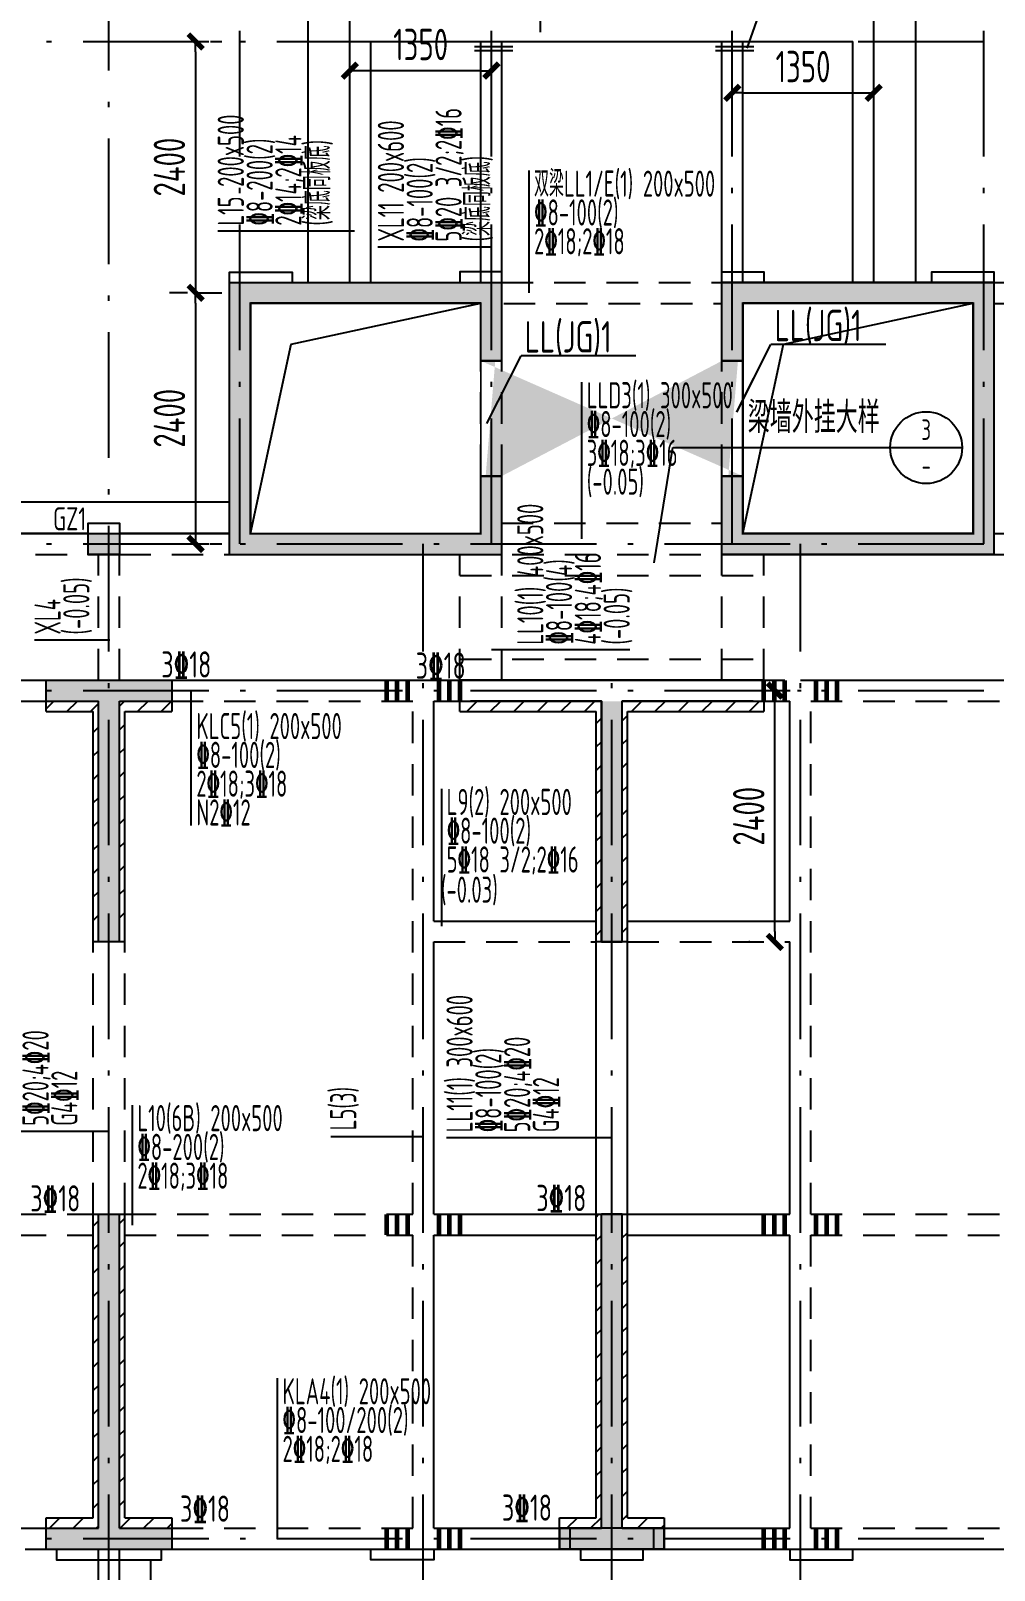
# Model space of a CAD drawing. Extents: x 580289 to 1106878, y -144605 to 78052.
# Drawn here: x 780266 to 789462, y -28574 to -13871 of the extents above; entities that cross this region are included whole.
import ezdxf
from ezdxf.enums import TextEntityAlignment as Align

# ---------------------------------------------------------------- set-up
doc = ezdxf.new("R2010")
doc.units = 0
doc.header["$LTSCALE"] = 100
doc.linetypes.add('2', pattern=[18.5, 12, -3, 0.5, -3])
doc.linetypes.add('3', pattern=[5, 3, -2])
doc.layers.get('0').update_dxf_attribs({"linetype": 'CONTINUOUS'})
doc.layers.get('Defpoints').update_dxf_attribs({"linetype": 'CONTINUOUS'})
for name, color, linetype in [('COLU', 7, 'CONTINUOUS'), ('DIM', 3, 'CONTINUOUS'), ('HATCH', 254, 'CONTINUOUS'), ('THIN', 7, 'CONTINUOUS'), ('xj', 6, 'CONTINUOUS'), ('垂直标注', 2, 'CONTINUOUS'), ('构造柱', 7, 'CONTINUOUS'), ('梁', 4, 'CONTINUOUS'), ('梁原位标注', 7, 'CONTINUOUS'), ('梁虚线', 134, '3'), ('次梁箍筋', 1, 'CONTINUOUS'), ('水平标注', 2, 'CONTINUOUS'), ('洞口', 253, 'CONTINUOUS'), ('洞口边线', 7, 'CONTINUOUS'), ('管道井', 3, 'CONTINUOUS'), ('索引', 140, 'CONTINUOUS'), ('网格', 253, '2'), ('门虚线', 174, '3')]:
    doc.layers.add(name, color=color, linetype=linetype)
doc.layers.add('建筑看线', color=75, linetype='CONTINUOUS', lineweight=15)
doc.styles.get("Standard").update_dxf_attribs({"font": 'tssdeng.shx', "width": 0.7, "bigfont": 'tssdchn.shx'})
doc.styles.add('TSSD_Dimension', font='Tssdeng.shx', dxfattribs={"width": 0.7, "bigfont": 'tssdchn.shx'})
doc.styles.add('TSSD_Label', font='Tssdeng.shx', dxfattribs={"width": 0.7, "bigfont": 'hztxt.shx'})
doc.styles.add('TSSD_Num', font='Tssdeng.shx', dxfattribs={"width": 0.7, "bigfont": 'hztxt.shx'})
doc.dimstyles.new('TSSD_100_100$0', dxfattribs={"dimtxt": 300, "dimasz": 100, "dimexe": 250, "dimexo": 250, "dimgap": 100, "dimtad": 1, "dimdec": 0, "dimzin": 0, "dimdsep": 46, "dimtxsty": 'TSSD_Dimension', "dimblk": '_TSDBK', "dimblk1": '_TSDBK', "dimblk2": '_TSDBK', "dimsah": 1, "dimcen": 0, "dimclrt": 7, "dimadec": 0, "dimazin": 0, "dimtfac": 1, "dimtdec": 0, "dimtix": 1, "dimtmove": 2, "dimatfit": 3, "dimldrblk": '_TSDBK', "dimfxl": 1, "dimtolj": 1, "dimtzin": 0, "dimarcsym": 0})

# ---------------------------------------------------------------- blocks, each defined once
blk = doc.blocks.new('_TSDBK')
blk.add_line((-1, 0), (0, 0))
at = {"const_width": 0.5}
blk.add_lwpolyline([(-0.7, -0.7), (0.7, 0.7)], dxfattribs=at)
blk = doc.blocks.new('*D1410')
at = {"layer": 'Defpoints', "color": 0}
for p in [(782011, -16373), (781724, -18772), (781839, -18772)]:
    blk.add_point(p, dxfattribs=at)
at = {"layer": 'DIM', "color": 0, "lineweight": -2}
for p, q in [((781761, -16373), (781589, -16373)), ((781839, -16473), (781839, -18672)), ((781974, -18772), (782089, -18772))]:
    blk.add_line(p, q, dxfattribs=at)
at = {"layer": 'DIM', "color": 0, "lineweight": -2, "xscale": 100, "yscale": 100, "zscale": 100}
for p, rotation in [((781839, -16373), 90), ((781839, -18772), 270)]:
    blk.add_blockref('_TSDBK', p, dxfattribs=dict(at, rotation=rotation))
at = {"layer": 'DIM', "color": 7, "insert": (781589, -17572), "char_height": 300, "attachment_point": 5, "rotation": 90, "style": 'TSSD_Dimension'}
blk.add_mtext('\\A1;2400', dxfattribs=at)
blk = doc.blocks.new('*D1417')
at = {"layer": 'Defpoints', "color": 0}
for p in [(783312, -14252), (783312, -14252), (784662, -14252)]:
    blk.add_point(p, dxfattribs=at)
at = {"layer": 'DIM', "color": 0, "lineweight": -2}
blk.add_line((784562, -14252), (783412, -14252), dxfattribs=at)
at = {"layer": 'DIM', "color": 0, "lineweight": -2, "xscale": 100, "yscale": 100, "zscale": 100, "rotation": 180}
blk.add_blockref('_TSDBK', (783312, -14252), dxfattribs=at)
at = {"layer": 'DIM', "color": 0, "lineweight": -2, "xscale": 100, "yscale": 100, "zscale": 100}
blk.add_blockref('_TSDBK', (784662, -14252), dxfattribs=at)
at = {"layer": 'DIM', "color": 7, "insert": (783987, -14002), "char_height": 300, "attachment_point": 5, "style": 'TSSD_Dimension'}
blk.add_mtext('\\A1;1350', dxfattribs=at)
blk = doc.blocks.new('*D1418')
at = {"layer": 'Defpoints', "color": 0}
for p in [(786962, -14463), (788312, -14463), (788312, -14463)]:
    blk.add_point(p, dxfattribs=at)
at = {"layer": 'DIM', "color": 0, "lineweight": -2}
blk.add_line((787062, -14463), (788212, -14463), dxfattribs=at)
at = {"layer": 'DIM', "color": 0, "lineweight": -2, "xscale": 100, "yscale": 100, "zscale": 100, "rotation": 180}
blk.add_blockref('_TSDBK', (786962, -14463), dxfattribs=at)
at = {"layer": 'DIM', "color": 0, "lineweight": -2, "xscale": 100, "yscale": 100, "zscale": 100}
blk.add_blockref('_TSDBK', (788312, -14463), dxfattribs=at)
at = {"layer": 'DIM', "color": 7, "insert": (787637, -14213), "char_height": 300, "attachment_point": 5, "style": 'TSSD_Dimension'}
blk.add_mtext('\\A1;1350', dxfattribs=at)
blk = doc.blocks.new('*D1427')
at = {"layer": 'Defpoints', "color": 0}
for p in [(787334, -20173), (787369, -20173), (787379, -22574)]:
    blk.add_point(p, dxfattribs=at)
at = {"layer": 'DIM', "color": 0, "lineweight": -2}
for p, q in [((787369, -22474), (787369, -20273)), ((787584, -20173), (787619, -20173)), ((787129, -22574), (787119, -22574))]:
    blk.add_line(p, q, dxfattribs=at)
at = {"layer": 'DIM', "color": 0, "lineweight": -2, "xscale": 100, "yscale": 100, "zscale": 100}
for p, rotation in [((787369, -20173), 90), ((787369, -22574), 270)]:
    blk.add_blockref('_TSDBK', p, dxfattribs=dict(at, rotation=rotation))
at = {"layer": 'DIM', "color": 7, "insert": (787119, -21373), "char_height": 300, "attachment_point": 5, "rotation": 90, "style": 'TSSD_Dimension'}
blk.add_mtext('\\A1;2400', dxfattribs=at)
blk = doc.blocks.new('*D1428')
at = {"layer": 'Defpoints', "color": 0}
for p in [(781732, -13973), (781589, -16373), (781839, -16373)]:
    blk.add_point(p, dxfattribs=at)
at = {"layer": 'DIM', "color": 0, "lineweight": -2}
for p, q in [((781839, -14073), (781839, -16273)), ((781982, -13973), (782089, -13973)), ((781839, -16373), (782089, -16373))]:
    blk.add_line(p, q, dxfattribs=at)
at = {"layer": 'DIM', "color": 0, "lineweight": -2, "xscale": 100, "yscale": 100, "zscale": 100}
for p, rotation in [((781839, -13973), 90), ((781839, -16373), 270)]:
    blk.add_blockref('_TSDBK', p, dxfattribs=dict(at, rotation=rotation))
at = {"layer": 'DIM', "color": 7, "insert": (781589, -15173), "char_height": 300, "attachment_point": 5, "rotation": 90, "style": 'TSSD_Dimension'}
blk.add_mtext('\\A1;2400', dxfattribs=at)
blk = doc.blocks.new('ts_idx')
at = {"color": 0, "linetype": 'ByBlock', "lineweight": -2}
blk.add_line((-0.5, 0), (0.5, 0), dxfattribs=at)
blk.add_circle((0, 0), 0.5, dxfattribs=at)
at = {"color": 0, "linetype": 'ByBlock', "lineweight": -2, "style": 'TSSD_Num', "width": 0.7}
for tag, p in [('1', (0, 0.25)), ('A', (0, -0.25))]:
    blk.add_attdef(tag, text='', height=0.286, dxfattribs=at).set_placement(p, align=Align.MIDDLE_CENTER)

msp = doc.modelspace()

# ---------------------------------------------------------------- hatches: boundary and pattern name
at = {"layer": 'COLU'}
h = msp.add_hatch(dxfattribs=at)
h.set_pattern_fill('ANSI31', color=256, scale=50, style=0)
h.set_pattern_definition([(45, (468435.66, 91767.74), (-112.2532, 112.2532), [])])
h.paths.add_polyline_path([(808211.9, -14874), (808211.9, -14974), (809611.9, -14974), (809611.9, -15574), (809711.9, -15574), (809711.9, -14874)])
h.paths.add_polyline_path([(809711.9, -20074), (810311.9, -20074), (810311.9, -19374), (810211.9, -19374), (810211.9, -19974), (809611.9, -19974), (809611.9, -22974), (809011.9, -22974), (809011.9, -23074), (809711.9, -23074)])
h.paths.add_polyline_path([(805111.9, -22174), (805211.9, -22174), (805211.9, -20374), (805711.9, -20374), (805711.9, -20274), (805111.9, -20274)])
h.paths.add_polyline_path([(805311.9, -22474), (805311.9, -23274), (805411.9, -23274), (805411.9, -22374), (804911.9, -22374), (804911.9, -22474)])
h.paths.add_polyline_path([(809911.9, -28374), (809911.9, -27774), (809311.9, -27774), (809311.9, -28374)])
h.paths.add_polyline_path([(809311.9, -34374), (809311.9, -34974), (809911.9, -34974), (809911.9, -34374)])
h.paths.add_polyline_path([(805211.9, -34974), (805811.9, -34974), (805811.9, -34374), (805211.9, -34374)])
h.paths.add_polyline_path([(800111.9, -34374), (800111.9, -34974), (800711.9, -34974), (800711.9, -34374)])
h.paths.add_polyline_path([(800111.9, -25174), (800061.9, -25174), (800061.9, -28074), (799611.3, -28074), (799611.3, -28174), (800111.9, -28174)])
h.paths.add_polyline_path([(800361.9, -28074), (800361.9, -25174), (800311.9, -25174), (800311.9, -28174), (800811.9, -28174), (800811.9, -28074)])
h.paths.add_polyline_path([(795561.9, -28074), (795561.9, -25174), (795511.9, -25174), (795511.9, -28174), (795911.9, -28174), (795911.9, -28074)])
h.paths.add_polyline_path([(794911.9, -28074), (794911.9, -28174), (795311.9, -28174), (795311.9, -25174), (795261.9, -25174), (795261.9, -28074)])
h.paths.add_polyline_path([(790511.9, -25174), (790461.9, -25174), (790461.9, -28074), (790011.9, -28074), (790011.9, -28174), (790511.9, -28174)])
h.paths.add_polyline_path([(791211.9, -28174), (791211.9, -28074), (790761.9, -28074), (790761.9, -25174), (790711.9, -25174), (790711.9, -28174)])
h.paths.add_polyline_path([(786311.9, -28174), (786311.9, -28074), (785961.9, -28074), (785961.9, -25174), (785911.9, -25174), (785911.9, -28174)])
h.paths.add_polyline_path([(785711.9, -28174), (785711.9, -25174), (785661.9, -25174), (785661.9, -28074), (785311.9, -28074), (785311.9, -28174)])
h.paths.add_polyline_path([(780411.9, -28074), (780411.9, -28174), (780911.9, -28174), (780911.9, -25174), (780861.9, -25174), (780861.9, -28074)])
h.paths.add_polyline_path([(781161.9, -28074), (781161.9, -25174), (781111.9, -25174), (781111.9, -28174), (781611.9, -28174), (781611.9, -28074)])
h.paths.add_polyline_path([(776111.9, -28174), (776111.9, -25174), (776061.9, -25174), (776061.9, -28074), (775711.9, -28074), (775711.9, -28174)])
h.paths.add_polyline_path([(776361.9, -28074), (776361.9, -25174), (776311.9, -25174), (776311.9, -28174), (776711.9, -28174), (776711.9, -28074)])
h.paths.add_polyline_path([(771311.9, -28174), (771311.9, -25174), (771261.9, -25174), (771261.9, -28074), (770811.9, -28074), (770811.9, -28174)])
h.paths.add_polyline_path([(772011.9, -28174), (772011.9, -28074), (771561.9, -28074), (771561.9, -25174), (771511.9, -25174), (771511.9, -28174)])
h.paths.add_polyline_path([(770811.9, -20274), (770811.9, -20374), (771261.9, -20374), (771261.9, -22474), (771311.9, -22474), (771311.9, -20274)])
h.paths.add_polyline_path([(771511.9, -20274), (771511.9, -22474), (771561.9, -22474), (771561.9, -20374), (772011.9, -20374), (772011.9, -20274)])
h.paths.add_polyline_path([(775611.9, -20274), (775611.9, -20374), (776061.9, -20374), (776061.9, -22574), (776111.9, -22574), (776111.9, -20274)])
h.paths.add_polyline_path([(776811.9, -20374), (776811.9, -20274), (776311.9, -20274), (776311.9, -22574), (776361.9, -22574), (776361.9, -20374)])
h.paths.add_polyline_path([(781611.9, -20374), (781611.9, -20274), (781111.9, -20274), (781111.9, -22474), (781161.9, -22474), (781161.9, -20374)])
h.paths.add_polyline_path([(780411.9, -20274), (780411.9, -20374), (780861.9, -20374), (780861.9, -22474), (780911.9, -22474), (780911.9, -20274)])
h.paths.add_polyline_path([(784461.9, -20274), (784361.9, -20274), (784361.9, -20374), (785661.9, -20374), (785661.9, -22574), (785711.9, -22574), (785711.9, -20274)])
h.paths.add_polyline_path([(785911.9, -20274), (785911.9, -22574), (785961.9, -22574), (785961.9, -20374), (787261.9, -20374), (787261.9, -20274)])
h.paths.add_polyline_path([(791211.9, -20374), (791211.9, -20274), (790711.9, -20274), (790711.9, -22474), (790761.9, -22474), (790761.9, -20374)])
h.paths.add_polyline_path([(790511.9, -20274), (790011.9, -20274), (790011.9, -20374), (790461.9, -20374), (790461.9, -22474), (790511.9, -22474)])
h.paths.add_polyline_path([(796011.9, -20374), (796011.9, -20274), (795511.9, -20274), (795511.9, -22574), (795561.9, -22574), (795561.9, -20374)])
h.paths.add_polyline_path([(794811.9, -20274), (794811.9, -20374), (795261.9, -20374), (795261.9, -22574), (795311.9, -22574), (795311.9, -20274)])
h.paths.add_polyline_path([(800311.9, -22474), (800361.9, -22474), (800361.9, -20374), (800811.9, -20374), (800811.9, -20274), (800311.9, -20274)])
h.paths.add_polyline_path([(799611.9, -20274), (799611.9, -20374), (800061.9, -20374), (800061.9, -22474), (800111.9, -22474), (800111.9, -20274)])
h.paths.add_polyline_path([(761911.9, -14874), (761911.9, -15574), (762011.9, -15574), (762011.9, -14974), (763411.9, -14974), (763411.9, -14874)])
h.paths.add_polyline_path([(761411.9, -19974), (761411.9, -19374), (761311.9, -19374), (761311.9, -20074), (761911.9, -20074), (761911.9, -23074), (762611.9, -23074), (762611.9, -22974), (762011.9, -22974), (762011.9, -19974)])
h.paths.add_polyline_path([(766411.9, -22174), (766511.9, -22174), (766511.9, -20274), (765911.9, -20274), (765911.9, -20374), (766411.9, -20374)])
h.paths.add_polyline_path([(766211.9, -22374), (766211.9, -23274), (766311.9, -23274), (766311.9, -22474), (766711.9, -22474), (766711.9, -22374)])
at = {"layer": 'HATCH'}
h = msp.add_hatch(color=256, dxfattribs=at)
h.paths.add_polyline_path([(766411.9, -28374), (766411.9, -27674), (766011.9, -27674), (766011.9, -28374)])
h.paths.add_polyline_path([(761911.9, -17274), (761911.9, -16824), (761111.9, -16824), (761111.9, -17274)])
h.paths.add_polyline_path([(805211.9, -28374), (805211.9, -27674), (805611.9, -27674), (805611.9, -28374)])
h.paths.add_polyline_path([(809711.9, -17274), (809711.9, -16824), (810511.9, -16824), (810511.9, -17274)])
h.paths.add_polyline_path([(784361.9, -20074), (784361.9, -20274), (784461.9, -20274), (785711.9, -20274), (785711.9, -22574), (785911.9, -22574), (785911.9, -20274), (787261.9, -20274), (787261.9, -20074)])
h.paths.add_polyline_path([(765411.9, -14874), (765411.9, -14674), (765911.9, -14674), (765911.9, -13874), (766711.9, -13874), (766711.9, -14074), (766111.9, -14074), (766111.9, -14874)])
h.paths.add_polyline_path([(767911.9, -14074), (767911.9, -13874), (768711.9, -13874), (768711.9, -15774), (769111.9, -15774), (769111.9, -15974), (768511.9, -15974), (768511.9, -14074)])
h.paths.add_polyline_path([(761911.9, -15574), (761711.9, -15574), (761711.9, -14674), (763411.9, -14674), (763411.9, -14874), (761911.9, -14874)])
h.paths.add_polyline_path([(766211.9, -23274), (766011.9, -23274), (766011.9, -22174), (766511.9, -22174), (766511.9, -20274), (765912.6, -20274), (765912.6, -20074), (766711.9, -20074), (766711.9, -22374), (766211.9, -22374)])
h.paths.add_polyline_path([(761711.9, -23274), (761711.9, -20274), (761111.9, -20274), (761111.9, -19374), (761311.9, -19374), (761311.9, -20074), (761911.9, -20074), (761911.9, -23074), (762611.9, -23074), (762611.9, -23274)])
h.paths.add_polyline_path([(765911.9, -17074), (766111.9, -17074), (766111.9, -18674), (766811.9, -18674), (766811.9, -18874), (765911.9, -18874)])
h.paths.add_polyline_path([(771311.9, -18674), (771311.9, -15974), (770411.9, -15974), (770411.9, -15774), (771511.9, -15774), (771511.9, -18874), (770411.9, -18874), (770411.9, -18674)])
h.paths.add_polyline_path([(771511.9, -22574), (771311.9, -22574), (771311.9, -20274), (770811.9, -20274), (770811.9, -20074), (771511.9, -20074), (772011.9, -20074), (772011.9, -20274), (771511.9, -20274)])
h.paths.add_polyline_path([(775611.9, -20274), (775611.9, -20074), (776311.9, -20074), (776811.9, -20074), (776811.9, -20274), (776311.9, -20274), (776311.9, -22574), (776111.9, -22574), (776111.9, -20274)])
h.paths.add_polyline_path([(775711.9, -28374), (775711.9, -28174), (776111.9, -28174), (776111.9, -25174), (776311.9, -25174), (776311.9, -28174), (776711.9, -28174), (776711.9, -28374), (776111.9, -28374)])
h.paths.add_polyline_path([(806211.9, -14874), (806211.9, -14674), (805711.9, -14674), (805711.9, -13874), (804911.9, -13874), (804911.9, -14074), (805511.9, -14074), (805511.9, -14874)])
h.paths.add_polyline_path([(803711.9, -14074), (803711.9, -13874), (802911.9, -13874), (802911.9, -15774), (802511.9, -15774), (802511.9, -15974), (803111.9, -15974), (803111.9, -14074)])
h.paths.add_polyline_path([(805411.9, -23274), (805611.9, -23274), (805611.9, -22174), (805111.9, -22174), (805111.9, -20274), (805711.2, -20274), (805711.2, -20074), (804911.9, -20074), (804911.9, -22374), (805411.9, -22374)])
h.paths.add_polyline_path([(805711.9, -17074), (805511.9, -17074), (805511.9, -18674), (804811.9, -18674), (804811.9, -18874), (805711.9, -18874)])
h.paths.add_polyline_path([(809711.9, -15574), (809911.9, -15574), (809911.9, -14674), (808211.9, -14674), (808211.9, -14874), (809711.9, -14874)])
h.paths.add_polyline_path([(809911.9, -23274), (809911.9, -20274), (810511.9, -20274), (810511.9, -19374), (810311.9, -19374), (810311.9, -20074), (809711.9, -20074), (809711.9, -23074), (809011.9, -23074), (809011.9, -23274)])
h.paths.add_polyline_path([(800111.9, -22574), (800311.9, -22574), (800311.9, -20274), (800811.9, -20274), (800811.9, -20074), (800111.9, -20074), (799611.9, -20074), (799611.9, -20274), (800111.9, -20274)])
h.paths.add_polyline_path([(800311.9, -18674), (800311.9, -15974), (801211.9, -15974), (801211.9, -15774), (800111.9, -15774), (800111.9, -18874), (801211.9, -18874), (801211.9, -18674)])
h.paths.add_polyline_path([(790511.9, -22574), (790711.9, -22574), (790711.9, -20274), (791211.9, -20274), (791211.9, -20074), (790511.9, -20074), (790011.9, -20074), (790011.9, -20274), (790511.9, -20274)])
h.paths.add_polyline_path([(787161.9, -20074), (785711.9, -20074), (784461.9, -20074), (785911.9, -20074)], flags=0)
h.paths.add_polyline_path([(785711.9, -22574), (785911.9, -22574)], flags=17)
h.paths.add_polyline_path([(784461.9, -20274), (785711.9, -20274)], flags=0)
h.paths.add_polyline_path([(785711.9, -22574), (785711.9, -20274)], flags=17)
h.paths.add_polyline_path([(785911.9, -22574), (785911.9, -20274)], flags=17)
h.paths.add_polyline_path([(787161.9, -20274), (785911.9, -20274)], flags=0)
h.paths.add_polyline_path([(796011.9, -20274), (796011.9, -20074), (795311.9, -20074), (794811.9, -20074), (794811.9, -20274), (795311.9, -20274), (795311.9, -22574), (795511.9, -22574), (795511.9, -20274)])
h.paths.add_polyline_path([(781111.9, -22574), (780911.9, -22574), (780911.9, -20274), (780411.9, -20274), (780411.9, -20074), (781111.9, -20074), (781611.9, -20074), (781611.9, -20274), (781111.9, -20274)])
h.paths.add_polyline_path([(795911.9, -28374), (795911.9, -28174), (795511.9, -28174), (795511.9, -25174), (795311.9, -25174), (795311.9, -28174), (794911.9, -28174), (794911.9, -28374), (795511.9, -28374)])
edge = h.paths.add_edge_path(flags=16)
edge.add_line((787261.9, -20274), (787261.9, -20074))
edge.add_line((784361.9, -20074), (784361.9, -20274))
h = msp.add_hatch(color=256, dxfattribs=at)
h.paths.add_polyline_path([(784761.9, -18124), (784561.9, -18124)], flags=17)
h.paths.add_polyline_path([(784761.9, -17024), (784761.9, -16274), (782161.9, -16274), (782161.9, -18874), (784761.9, -18874), (784761.9, -18124), (784561.9, -18124), (784561.9, -18674), (782361.9, -18674), (782361.9, -16474), (784561.9, -16474), (784561.9, -17024)])
h.paths.add_polyline_path([(784761.9, -17024), (784561.9, -17024)], flags=17)
h.paths.add_polyline_path([(787061.9, -18124), (786861.9, -18124)], flags=17)
h.paths.add_polyline_path([(787061.9, -17024), (787061.9, -16474), (789261.9, -16474), (789261.9, -18674), (787061.9, -18674), (787061.9, -18124), (786861.9, -18124), (786861.9, -18874), (789461.9, -18874), (789461.9, -16274), (786861.9, -16274), (786861.9, -17024)])
h.paths.add_polyline_path([(787061.9, -17024), (786861.9, -17024)], flags=17)
edge = h.paths.add_edge_path()
edge.add_line((786861.9, -17024), (786861.9, -16274))
edge.add_line((787061.9, -17024), (787061.9, -16474))
edge.add_line((786861.9, -18874), (786861.9, -18124))
edge.add_line((787061.9, -18674), (787061.9, -18124))
edge.add_line((784561.9, -17024), (784561.9, -16474))
edge.add_line((784761.9, -17024), (784761.9, -16274))
edge.add_line((784561.9, -18674), (784561.9, -18124))
edge.add_line((784761.9, -18874), (784761.9, -18124))
h = msp.add_hatch(color=256, dxfattribs=at)
h.paths.add_polyline_path([(784761.9, -18124), (784561.9, -18124), (784561.9, -18674), (782361.9, -18674), (782361.9, -16474), (784561.9, -16474), (784561.9, -17024), (784761.9, -17024), (784761.9, -16274), (782161.9, -16274), (782161.9, -18874), (784761.9, -18874)])
h.paths.add_polyline_path([(787061.9, -18674), (787061.9, -18124), (786861.9, -18124), (786861.9, -18874), (789461.9, -18874), (789461.9, -16274), (786861.9, -16274), (786861.9, -17024), (787061.9, -17024), (787061.9, -16474), (789261.9, -16474), (789261.9, -18674)])
h.paths.add_polyline_path([(785911.9, -25174), (785711.9, -25174), (785711.9, -28174), (785311.9, -28174), (785311.9, -28374), (785911.9, -28374), (786311.9, -28374), (786311.9, -28174), (785911.9, -28174)])
msp.add_hatch(color=256, dxfattribs=at).paths.add_polyline_path([(781111.9, -18874), (781111.9, -18672.7), (780811.9, -18672.7), (780811.9, -18874)])
h = msp.add_hatch(color=256, dxfattribs=at)
h.paths.add_polyline_path([(771511.9, -25174), (771311.9, -25174), (771311.9, -28174), (770811.9, -28174), (770811.9, -28374), (771311.9, -28374), (772011.9, -28374), (772011.9, -28174), (771511.9, -28174)])
h.paths.add_polyline_path([(781111.9, -25174), (780911.9, -25174), (780911.9, -28174), (780411.9, -28174), (780411.9, -28374), (780911.9, -28374), (781611.9, -28374), (781611.9, -28174), (781111.9, -28174)])
h.paths.add_polyline_path([(790511.9, -28174), (790011.9, -28174), (790011.9, -28374), (790711.9, -28374), (791211.9, -28374), (791211.9, -28174), (790711.9, -28174), (790711.9, -25174), (790511.9, -25174)])
h.paths.add_polyline_path([(800311.9, -25174), (800111.9, -25174), (800111.9, -28174), (799611.9, -28174), (799611.9, -28374), (800311.9, -28374), (800811.9, -28374), (800811.9, -28174), (800311.9, -28174)])

# ---------------------------------------------------------------- linework, layer by layer
at = {"layer": 'COLU'}
for points in [[(782161.9, -16274), (784761.9, -16274)], [(782161.9, -18874), (782161.9, -16274)], [(782161.9, -16274), (784761.9, -16274)], [(782161.9, -18874), (782161.9, -16274)], [(782161.9, -16274), (784761.9, -16274)], [(782161.9, -18874), (782161.9, -16274)], [(784761.9, -17024), (784761.9, -16274)], [(784761.9, -17024), (784761.9, -16274)], [(784761.9, -17024), (784761.9, -16274)], [(784761.9, -17024), (784761.9, -16274)], [(786861.9, -16274), (789461.9, -16274)], [(786861.9, -17024), (786861.9, -16274)], [(786861.9, -16274), (789461.9, -16274)], [(786861.9, -17024), (786861.9, -16274)], [(786861.9, -17024), (786861.9, -16274)], [(789461.9, -16274), (786861.9, -16274)], [(786861.9, -17024), (786861.9, -16274)], [(789461.9, -18874), (789461.9, -16274)], [(789461.9, -18874), (789461.9, -16274)], [(789461.9, -18874), (789461.9, -16274)], [(782361.9, -16474), (784561.9, -16474)], [(782361.9, -18674), (782361.9, -16474)], [(782361.9, -16474), (784561.9, -16474)], [(782361.9, -18674), (782361.9, -16474)], [(782361.9, -16474), (784561.9, -16474)], [(782361.9, -18674), (782361.9, -16474)], [(784561.9, -17024), (784561.9, -16474)], [(784561.9, -17024), (784561.9, -16474)], [(784561.9, -17024), (784561.9, -16474)], [(784561.9, -17024), (784561.9, -16474)], [(787061.9, -16474), (789261.9, -16474)], [(787061.9, -17024), (787061.9, -16474)], [(787061.9, -16474), (789261.9, -16474)], [(787061.9, -17024), (787061.9, -16474)], [(787061.9, -17024), (787061.9, -16474)], [(789261.9, -16474), (787061.9, -16474)], [(787061.9, -17024), (787061.9, -16474)], [(789261.9, -18674), (789261.9, -16474)], [(789261.9, -18674), (789261.9, -16474)], [(789261.9, -18674), (789261.9, -16474)], [(784761.9, -17024), (784561.9, -17024)], [(784761.9, -17024), (784561.9, -17024)], [(784761.9, -17024), (784561.9, -17024)], [(784561.9, -17024), (784761.9, -17024)], [(787061.9, -17024), (786861.9, -17024)], [(787061.9, -17024), (786861.9, -17024)], [(787061.9, -17024), (786861.9, -17024)], [(786861.9, -17024), (787061.9, -17024)], [(784561.9, -18674), (784561.9, -18124)], [(784761.9, -18124), (784561.9, -18124)], [(784561.9, -18674), (784561.9, -18124)], [(784761.9, -18124), (784561.9, -18124)], [(784561.9, -18674), (784561.9, -18124)], [(784761.9, -18124), (784561.9, -18124)], [(784561.9, -18674), (784561.9, -18124)], [(784561.9, -18124), (784761.9, -18124)], [(784761.9, -18874), (784761.9, -18124)], [(784761.9, -18874), (784761.9, -18124)], [(784761.9, -18874), (784761.9, -18124)], [(784761.9, -18874), (784761.9, -18124)], [(786861.9, -18874), (786861.9, -18124)], [(787061.9, -18124), (786861.9, -18124)], [(786861.9, -18874), (786861.9, -18124)], [(787061.9, -18124), (786861.9, -18124)], [(786861.9, -18874), (786861.9, -18124)], [(787061.9, -18124), (786861.9, -18124)], [(786861.9, -18874), (786861.9, -18124)], [(786861.9, -18124), (787061.9, -18124)], [(787061.9, -18674), (787061.9, -18124)], [(787061.9, -18674), (787061.9, -18124)], [(787061.9, -18674), (787061.9, -18124)], [(787061.9, -18674), (787061.9, -18124)], [(782361.9, -18674), (784561.9, -18674)], [(782361.9, -18674), (784561.9, -18674)], [(782361.9, -18674), (784561.9, -18674)], [(787061.9, -18674), (789261.9, -18674)], [(787061.9, -18674), (789261.9, -18674)], [(789261.9, -18674), (787061.9, -18674)], [(782161.9, -18874), (784761.9, -18874)], [(782161.9, -18874), (784761.9, -18874)], [(782161.9, -18874), (784761.9, -18874)], [(786861.9, -18874), (789461.9, -18874)], [(786861.9, -18874), (789461.9, -18874)], [(789461.9, -18874), (786861.9, -18874)], [(780411.9, -20074), (781161.9, -20074)], [(780411.9, -20374), (780411.9, -20074)], [(780411.9, -20074), (781161.9, -20074)], [(780411.9, -20374), (780411.9, -20074)], [(780411.9, -20074), (781111.9, -20074)], [(780411.9, -20274), (780411.9, -20074)], [(781111.9, -20074), (781611.9, -20074)], [(781161.9, -20074), (781611.9, -20074)], [(781161.9, -20074), (781611.9, -20074)], [(781611.9, -20074), (781611.9, -20374)], [(781611.9, -20074), (781611.9, -20374)], [(781611.9, -20074), (781611.9, -20274)], [(784361.9, -20074), (785961.9, -20074)], [(784361.9, -20374), (784361.9, -20074)], [(784361.9, -20074), (785961.9, -20074)], [(784361.9, -20374), (784361.9, -20074)], [(784461.9, -20074), (785911.9, -20074)], [(785711.9, -20074), (784461.9, -20074)], [(787161.9, -20074), (785711.9, -20074)], [(785911.9, -20074), (787161.9, -20074)], [(785961.9, -20074), (787261.9, -20074)], [(785961.9, -20074), (787261.9, -20074)], [(787261.9, -20074), (787261.9, -20374)], [(787261.9, -20074), (787261.9, -20374)], [(787261.9, -20274), (787261.9, -20074)], [(780411.9, -20274), (780911.9, -20274)], [(780911.9, -22574), (780911.9, -20274)], [(781111.9, -20274), (781611.9, -20274)], [(781111.9, -22574), (781111.9, -20274)], [(784461.9, -20274), (785711.9, -20274)], [(785711.9, -20274), (784461.9, -20274)], [(785711.9, -22574), (785711.9, -20274)], [(785711.9, -22574), (785711.9, -20274)], [(785911.9, -22574), (785911.9, -20274)], [(785911.9, -20274), (787161.9, -20274)], [(785911.9, -22574), (785911.9, -20274)], [(787161.9, -20274), (785911.9, -20274)], [(780411.9, -20374), (780861.9, -20374)], [(780411.9, -20374), (780861.9, -20374)], [(780861.9, -22574), (780861.9, -20374)], [(780861.9, -22574), (780861.9, -20374)], [(781161.9, -20374), (781611.9, -20374)], [(781161.9, -22574), (781161.9, -20374)], [(781161.9, -20374), (781611.9, -20374)], [(781161.9, -22574), (781161.9, -20374)], [(784361.9, -20374), (785661.9, -20374)], [(784361.9, -20374), (785661.9, -20374)], [(785661.9, -22574), (785661.9, -20374)], [(785661.9, -22574), (785661.9, -20374)], [(785961.9, -22574), (785961.9, -20374)], [(785961.9, -20374), (787261.9, -20374)], [(785961.9, -22574), (785961.9, -20374)], [(785961.9, -20374), (787261.9, -20374)], [(781161.9, -22574), (780861.9, -22574)], [(781161.9, -22574), (780861.9, -22574)], [(781111.9, -22574), (780911.9, -22574)], [(785961.9, -22574), (785661.9, -22574)], [(785961.9, -22574), (785661.9, -22574)], [(785911.9, -22574), (785711.9, -22574)], [(785711.9, -22574), (785911.9, -22574)], [(780861.9, -28074), (780861.9, -25174)], [(780861.9, -25174), (781161.9, -25174)], [(780861.9, -28074), (780861.9, -25174)], [(780861.9, -25174), (781161.9, -25174)], [(780911.9, -28174), (780911.9, -25174)], [(780911.9, -25174), (781111.9, -25174)], [(781111.9, -28174), (781111.9, -25174)], [(781161.9, -28074), (781161.9, -25174)], [(781161.9, -28074), (781161.9, -25174)], [(785661.9, -28074), (785661.9, -25174)], [(785661.9, -25174), (785961.9, -25174)], [(785661.9, -28074), (785661.9, -25174)], [(785661.9, -25174), (785961.9, -25174)], [(785711.9, -28174), (785711.9, -25174)], [(785711.9, -25174), (785911.9, -25174)], [(785711.9, -28174), (785711.9, -25174)], [(785911.9, -25174), (785711.9, -25174)], [(785911.9, -28174), (785911.9, -25174)], [(785911.9, -28174), (785911.9, -25174)], [(785961.9, -28074), (785961.9, -25174)], [(785961.9, -28074), (785961.9, -25174)], [(780411.9, -28074), (780861.9, -28074)], [(780411.9, -28374), (780411.9, -28074)], [(780411.9, -28074), (780861.9, -28074)], [(780411.9, -28374), (780411.9, -28074)], [(781161.9, -28074), (781611.9, -28074)], [(781161.9, -28074), (781611.9, -28074)], [(781611.9, -28074), (781611.9, -28374)], [(781611.9, -28074), (781611.9, -28374)], [(785311.9, -28074), (785661.9, -28074)], [(785311.9, -28374), (785311.9, -28074)], [(785311.9, -28074), (785661.9, -28074)], [(785311.9, -28374), (785311.9, -28074)], [(785961.9, -28074), (786311.9, -28074)], [(785961.9, -28074), (786311.9, -28074)], [(786311.9, -28074), (786311.9, -28374)], [(786311.9, -28074), (786311.9, -28374)], [(780411.9, -28174), (780911.9, -28174)], [(780411.9, -28374), (780411.9, -28174)], [(781111.9, -28174), (781611.9, -28174)], [(781611.9, -28174), (781611.9, -28374)], [(785311.9, -28174), (785711.9, -28174)], [(785311.9, -28374), (785311.9, -28174)], [(785711.9, -28174), (785311.9, -28174)], [(785311.9, -28174), (785311.9, -28374)], [(785911.9, -28174), (786311.9, -28174)], [(786311.9, -28174), (785911.9, -28174)], [(786311.9, -28174), (786311.9, -28374)], [(786311.9, -28374), (786311.9, -28174)], [(780411.9, -28374), (780861.9, -28374)], [(780411.9, -28374), (780861.9, -28374)], [(780411.9, -28374), (780911.9, -28374)], [(780861.9, -28374), (781611.9, -28374)], [(780861.9, -28374), (781611.9, -28374)], [(780911.9, -28374), (781611.9, -28374)], [(785311.9, -28374), (785661.9, -28374)], [(785311.9, -28374), (785661.9, -28374)], [(785311.9, -28374), (785711.9, -28374)], [(785911.9, -28374), (785311.9, -28374)], [(785661.9, -28374), (786311.9, -28374)], [(785661.9, -28374), (786311.9, -28374)], [(785711.9, -28374), (786311.9, -28374)], [(786311.9, -28374), (785911.9, -28374)]]:
    msp.add_lwpolyline(points, dxfattribs=at)
msp.add_lwpolyline([(784361.9, -20074), (784361.9, -20074), (784361.9, -20274), (784461.9, -20274), (785711.9, -20274), (785711.9, -22574), (785911.9, -22574), (785911.9, -20274), (787261.9, -20274), (787261.9, -20074)], close=True, dxfattribs=at)
at = {"layer": 'HATCH'}
msp.add_lwpolyline([(784361.9, -20074), (784361.9, -20274)], dxfattribs=at)
at = {"layer": 'THIN'}
for p, q in [((786214.7, -18954.1), (786395.8, -17852.2)), ((786395.8, -17852.2), (788469.6, -17852.2))]:
    msp.add_line(p, q, dxfattribs=at)
at = {"layer": 'xj'}
for p, q in [((780811.9, -18674), (776561.9, -18674)), ((782161.9, -18674), (781111.9, -18674)), ((789461.9, -18674), (790511.9, -18674))]:
    msp.add_line(p, q, dxfattribs=at)
for points in [[(782911.9, -16269), (782911.9, -13374), (788711.9, -13374), (788711.9, -16274)], [(782161.9, -18374), (771811.9, -18374), (771811.9, -16174), (771811.9, -16174)], [(782161.9, -16275.3), (782161.9, -16175.3), (782761.9, -16175.3), (782761.9, -16275.3)], [(784761.9, -16274), (784761.9, -16174), (784361.9, -16174), (784361.9, -16274)], [(786861.9, -16274), (786861.9, -16174), (787261.9, -16174), (787261.9, -16274)], [(789461.9, -16275.3), (789461.9, -16175.3), (788861.9, -16175.3), (788861.9, -16275.3)], [(775811.9, -28374), (775811.9, -30774), (781411.9, -30774), (781411.9, -28474)], [(780461.9, -28374), (780511.9, -28374), (780511.9, -28474), (781511.9, -28474), (781511.9, -28374), (781611.9, -28374)], [(784111.9, -28374), (784111.9, -28474), (783511.9, -28474), (783511.9, -28474), (783511.9, -28374)], [(787511.9, -28374), (787511.9, -28474), (788111.9, -28474), (788111.9, -28474), (788111.9, -28374)]]:
    msp.add_lwpolyline(points, dxfattribs=at)
for points in [[(780811.9, -18875.3), (780811.9, -18575.3), (781111.9, -18575.3), (781111.9, -18875.3)], [(786211.9, -28174), (785411.9, -28174), (785411.9, -28374), (785511.9, -28374), (785511.9, -28474), (786111.9, -28474), (786111.9, -28374), (786211.9, -28374)]]:
    msp.add_lwpolyline(points, close=True, dxfattribs=at)
at = {"layer": '垂直标注'}
for p, q in [((782049.7, -15782), (783355.1, -15782)), ((783578.2, -15934.2), (784661.9, -15934.2)), ((780300.4, -19688), (781018.8, -19688)), ((785983.5, -19784.2), (784661.9, -19784.2)), ((779635.8, -24379.8), (781011.9, -24379.8)), ((784011.9, -24434), (783130.6, -24434)), ((784233.4, -24441.9), (785811.9, -24441.9))]:
    msp.add_line(p, q, dxfattribs=at)
at = {"layer": '建筑看线'}
for points in [[(782911.9, -16269), (782911.9, -13374), (788711.9, -13374), (788711.9, -16274)], [(783511.9, -16269), (783511.9, -13974), (788111.9, -13974), (788111.9, -16274)], [(782161.9, -18374), (771811.9, -18374)]]:
    msp.add_lwpolyline(points, dxfattribs=at)
at = {"layer": '构造柱'}
for points in [[(780811.9, -18672.7), (781111.9, -18672.7), (781111.9, -18874), (780811.9, -18874)], [(780811.9, -18674), (781111.9, -18674), (781111.9, -18875.3), (780811.9, -18875.3)]]:
    msp.add_lwpolyline(points, close=True, dxfattribs=at)
at = {"layer": '梁'}
for p, q in [((783311.9, -16274), (783311.9, -13774)), ((788311.9, -16274), (788311.9, -13774)), ((783511.9, -16274), (783511.9, -13972.7)), ((783511.9, -13974), (784561.9, -13974)), ((784561.9, -16274), (784561.9, -13972.7)), ((784761.9, -16174), (784761.9, -13972.7)), ((784761.9, -13974), (786861.9, -13974)), ((786861.9, -16174), (786861.9, -13972.7)), ((787061.9, -16274), (787061.9, -13972.7)), ((787061.9, -13974), (788111.9, -13974)), ((788111.9, -16274), (788111.9, -13972.7)), ((789461.9, -16275.3), (791161.9, -16275.3)), ((789461.9, -16475.3), (790961.9, -16475.3)), ((776211.9, -18674), (781011.9, -18674)), ((781011.9, -18674), (782161.9, -18674)), ((789461.9, -18674), (790611.9, -18674)), ((778011.9, -20074), (780411.9, -20074)), ((781611.9, -20074), (784011.9, -20074)), ((784011.9, -20074), (784461.9, -20074)), ((787611.9, -20074), (790011.9, -20074)), ((784111.9, -22374), (784111.9, -20274)), ((784111.9, -20274), (784361.9, -20274)), ((787261.9, -20274), (787511.9, -20274)), ((787511.9, -22374), (787511.9, -20274)), ((784111.9, -22374), (785661.9, -22374)), ((785961.9, -22374), (787511.9, -22374)), ((784111.9, -25174), (784111.9, -22574)), ((785661.9, -25174), (785661.9, -22574)), ((785961.9, -25174), (785961.9, -22574)), ((787511.9, -25174), (787511.9, -22574)), ((784111.9, -25174), (785661.9, -25174)), ((785961.9, -25174), (787511.9, -25174)), ((784111.9, -25374), (785661.9, -25374)), ((784111.9, -28174), (784111.9, -25374)), ((785961.9, -25374), (787511.9, -25374)), ((787511.9, -28174), (787511.9, -25374)), ((784111.9, -28174), (785311.9, -28174)), ((786311.9, -28174), (787511.9, -28174)), ((780911.9, -30274), (780911.9, -28374)), ((781111.9, -30474), (781111.9, -28374)), ((781611.9, -28374), (785311.9, -28374)), ((786311.9, -28374), (790011.9, -28374))]:
    msp.add_line(p, q, dxfattribs=at)
at = {"layer": '梁虚线'}
for p, q in [((784761.9, -16274), (786861.9, -16274)), ((784781.1, -16475.8), (786861.9, -16475.8)), ((784761.9, -18574), (786861.9, -18574)), ((776311.9, -18874), (780911.9, -18874)), ((780911.9, -20074), (780911.9, -18874)), ((781111.9, -18874), (782161.9, -18874)), ((781111.9, -20074), (781111.9, -18874)), ((784361.9, -20074), (784361.9, -18874)), ((784761.9, -20074), (784761.9, -18874)), ((784861.9, -18874), (786761.9, -18874)), ((786861.9, -20074), (786861.9, -18874)), ((787261.9, -20074), (787261.9, -18874)), ((789461.9, -18874), (790511.9, -18874)), ((784361.9, -19074), (787261.9, -19074)), ((784361.9, -19874), (787261.9, -19874)), ((787161.9, -20074), (787611.9, -20074)), ((778111.9, -20274), (780411.9, -20274)), ((781611.9, -20274), (783911.9, -20274)), ((783911.9, -25174), (783911.9, -20274)), ((787711.9, -25174), (787711.9, -20274)), ((787711.9, -20274), (790011.9, -20274)), ((780861.9, -25174), (780861.9, -22574)), ((781161.9, -25174), (781161.9, -22574)), ((784111.9, -22574), (785661.9, -22574)), ((785961.9, -22574), (787511.9, -22574)), ((778111.9, -25174), (780861.9, -25174)), ((781161.9, -25174), (783911.9, -25174)), ((787711.9, -25174), (790461.9, -25174)), ((778111.9, -25374), (780861.9, -25374)), ((781161.9, -25374), (783911.9, -25374)), ((783911.9, -28174), (783911.9, -25374)), ((787711.9, -25374), (790461.9, -25374)), ((787711.9, -28174), (787711.9, -25374)), ((778111.9, -28174), (780411.9, -28174)), ((781611.9, -28174), (783911.9, -28174)), ((787711.9, -28174), (790011.9, -28174)), ((776711.9, -28374), (780411.9, -28374))]:
    msp.add_line(p, q, dxfattribs=at)
at = {"layer": '次梁箍筋', "const_width": 44.9}
for points in [[(783661.9, -20074), (783661.9, -20274)], [(783761.9, -20074), (783761.9, -20274)], [(783861.9, -20074), (783861.9, -20274)], [(784161.9, -20074), (784161.9, -20274)], [(784261.9, -20074), (784261.9, -20274)], [(784361.9, -20074), (784361.9, -20274)], [(787261.9, -20074), (787261.9, -20274)], [(787361.9, -20074), (787361.9, -20274)], [(787461.9, -20074), (787461.9, -20274)], [(787761.9, -20074), (787761.9, -20274)], [(787861.9, -20074), (787861.9, -20274)], [(787961.9, -20074), (787961.9, -20274)], [(783661.9, -25174), (783661.9, -25374)], [(783761.9, -25174), (783761.9, -25374)], [(783861.9, -25174), (783861.9, -25374)], [(784161.9, -25174), (784161.9, -25374)], [(784261.9, -25174), (784261.9, -25374)], [(784361.9, -25174), (784361.9, -25374)], [(787261.9, -25174), (787261.9, -25374)], [(787361.9, -25174), (787361.9, -25374)], [(787461.9, -25174), (787461.9, -25374)], [(787761.9, -25174), (787761.9, -25374)], [(787861.9, -25174), (787861.9, -25374)], [(787961.9, -25174), (787961.9, -25374)], [(783661.9, -28174), (783661.9, -28374)], [(783761.9, -28174), (783761.9, -28374)], [(783861.9, -28174), (783861.9, -28374)], [(784161.9, -28174), (784161.9, -28374)], [(784261.9, -28174), (784261.9, -28374)], [(784361.9, -28174), (784361.9, -28374)], [(787261.9, -28174), (787261.9, -28374)], [(787361.9, -28174), (787361.9, -28374)], [(787461.9, -28174), (787461.9, -28374)], [(787761.9, -28174), (787761.9, -28374)], [(787861.9, -28174), (787861.9, -28374)], [(787961.9, -28174), (787961.9, -28374)]]:
    msp.add_lwpolyline(points, dxfattribs=at)
at = {"layer": '水平标注'}
for p, q in [((785126.5, -12505.7), (785126.5, -13885.4)), ((787102.9, -14036.5), (787232.5, -13678.6)), ((785019.8, -15206.2), (785019.8, -16374)), ((785522.6, -17227.1), (785522.6, -18724)), ((781796.1, -21461.7), (781796.1, -20174)), ((784185.3, -21110.9), (784185.3, -22423.9)), ((781233.2, -24131), (781233.2, -25278.6)), ((782618.8, -26739.8), (782618.8, -28274))]:
    msp.add_line(p, q, dxfattribs=at)
at = {"layer": '洞口', "const_width": 18}
for points in [[(782361.9, -18674), (784561.9, -18674), (784561.9, -16474), (782361.9, -16474), (782361.9, -18674)], [(787061.9, -18674), (789261.9, -18674), (789261.9, -16474), (787061.9, -16474), (787061.9, -18674)]]:
    msp.add_lwpolyline(points, dxfattribs=at)
at = {"layer": '洞口边线'}
for points in [[(784561.9, -16474), (782361.9, -16474), (782361.9, -18674), (782750.8, -16862.9), (784561.9, -16474)], [(789261.9, -16474), (787061.9, -16474), (787061.9, -18674), (787450.8, -16862.9), (789261.9, -16474)]]:
    msp.add_lwpolyline(points, dxfattribs=at)
at = {"layer": '管道井'}
for p, q in [((784501.5, -14021.9), (784867.2, -14021.9)), ((784501.5, -14059.8), (784867.2, -14059.8)), ((786801.5, -14021.9), (787167.2, -14021.9)), ((786801.5, -14059.8), (787167.2, -14059.8))]:
    msp.add_line(p, q, dxfattribs=at)
at = {"layer": '索引'}
for p, q in [((787003.9, -17512.1), (787331.4, -16867.4)), ((787003.9, -17512), (787331.4, -16867.4)), ((784618.2, -17620.7), (784945.7, -16976)), ((784618.2, -17620.7), (784945.7, -16976))]:
    msp.add_line(p, q, dxfattribs=at)
at = {"layer": '索引', "ltscale": 5}
for p, q in [((788426.4, -16867.4), (787331.4, -16867.4)), ((786040.7, -16976), (784945.7, -16976))]:
    msp.add_line(p, q, dxfattribs=at)
at = {"layer": '网格'}
for p, q in [((781011.9, -36450.6), (781011.9, -11776.9)), ((782261.9, -18772.6), (782261.9, -11778.2)), ((784661.9, -18772.6), (784661.9, -11778.2)), ((786961.9, -18772.6), (786961.9, -11778.2)), ((789361.9, -18772.6), (789361.9, -11778.2)), ((760414.3, -13972.7), (811209.5, -13972.7)), ((760414.3, -18771.3), (811209.5, -18772.6)), ((784011.9, -36450.6), (784011.9, -18772.6)), ((787611.9, -36450.6), (787611.9, -18772.6)), ((785811.9, -36450.6), (785811.9, -20072.7)), ((785811.9, -36450.6), (785811.9, -20072.7)), ((760414.3, -20172.6), (811209.5, -20172.6)), ((760414.3, -28272.6), (811209.5, -28272.6))]:
    msp.add_line(p, q, dxfattribs=at)
at = {"layer": '门虚线'}
for p, q in [((784561.9, -18124), (784561.9, -17024)), ((784761.9, -18124), (784761.9, -17024)), ((786861.9, -18124), (786861.9, -17024)), ((787061.9, -18124), (787061.9, -17024))]:
    msp.add_line(p, q, dxfattribs=at)

# ---------------------------------------------------------------- block references
at = {"layer": 'THIN'}
ref = msp.add_blockref('ts_idx', (788812.6, -17852.2), dxfattribs=dict(at, xscale=686, yscale=686, zscale=685.9999999999999))
ref.add_attrib('1', '3', dxfattribs={"height": 196, "style": 'TSSD_Num', "width": 0.7}).set_placement((788812.6, -17680.7), align=Align.MIDDLE_CENTER)
ref.add_attrib('-', '-', dxfattribs={"height": 196, "style": 'TSSD_Num', "width": 0.7}).set_placement((788812.6, -18023.7), align=Align.MIDDLE_CENTER)

# ---------------------------------------------------------------- texts
at = {"layer": 'THIN', "style": 'TSSD_Label', "width": 0.7}
msp.add_text('梁墙外挂大样', height=300, dxfattribs=at).set_placement((788369.6, -17804.1), align=Align.BOTTOM_RIGHT)
at = {"layer": '垂直标注', "width": 0.6}
for s, p in [('L15 200x500', (782299.7, -15732)), ('5%%13220 3/2;2%%13216', (784378.2, -15884.2)), ('XL11 200x600', (783828.2, -15884.2)), ('%%1328-200(2)', (782574.7, -15732)), ('2%%13214;2%%13214', (782849.7, -15732)), ('(梁底同板底)', (783124.7, -15732)), ('\x848-100(2)', (784103.2, -15884.2)), ('(梁底同板底)', (784653.2, -15884.2)), ('LL10(1) 400x500', (785158.5, -19734.2)), ('\x848-100(4)', (785433.5, -19734.2)), ('4\x8418;4\x8416', (785708.5, -19734.2)), ('(-0.05)', (780825.4, -19638)), ('(-0.05)', (785983.5, -19734.2)), ('XL4', (780550.4, -19638)), ('LL11(1) 300x600', (784483.4, -24391.9)), ('5\x8420;4\x8420', (780435.8, -24329.8)), ('5\x8420;4\x8420', (785033.4, -24391.9)), ('\x848-100(2)', (784758.4, -24391.9)), ('G4\x8412', (780710.8, -24329.8)), ('G4\x8412', (785308.4, -24391.9)), ('L5(3)', (783373.1, -24372.7))]:
    msp.add_text(s, height=250, rotation=90, dxfattribs=at).set_placement(p)
at = {"layer": '构造柱', "width": 0.7}
msp.add_text('GZ1', height=220, dxfattribs=at).set_placement((780478.8, -18642.1))
at = {"layer": '梁原位标注', "width": 0.7}
for p in [(781511.6, -20048.3), (783940.2, -20059.8), (780260.9, -25148.1), (785090.9, -25144), (781690.2, -28111.2), (784763.3, -28101.5)]:
    msp.add_text('3\x8418', height=250, dxfattribs=at).set_placement(p)
at = {"layer": '水平标注', "width": 0.6}
for s, p in [('双梁LL1/E(1) 200x500', (785069.8, -15456.2)), ('\x848-100(2)', (785069.8, -15731.2)), ('2\x8418;2\x8418', (785069.8, -16006.2)), ('LLD3(1) 300x500', (785572.6, -17477.1)), ('\x848-100(2)', (785572.6, -17752.1)), ('3\x8418;3\x8416', (785572.6, -18027.1)), ('(-0.05)', (785572.6, -18302.1)), ('KLC5(1) 200x500', (781846.1, -20636.7)), ('\x848-100(2)', (781846.1, -20911.7)), ('2\x8418;3\x8418', (781846.1, -21186.7)), ('L9(2) 200x500', (784235.3, -21360.9)), ('N2%%13212', (781846.1, -21461.7)), ('%%1328-100(2)', (784235.3, -21635.9)), ('5%%13218 3/2;2%%13216', (784235.3, -21910.9)), ('(-0.03)', (784180.4, -22199.3)), ('L10(6B) 200x500', (781283.2, -24381)), ('\x848-200(2)', (781283.2, -24656)), ('2\x8418;3\x8418', (781283.2, -24931)), ('KLA4(1) 200x500', (782668.8, -26989.8)), ('\x848-100/200(2)', (782668.8, -27264.8)), ('2\x8418;2\x8418', (782668.8, -27539.8))]:
    msp.add_text(s, height=250, dxfattribs=at).set_placement(p)
at = {"layer": '索引', "width": 0.7}
for p in [(784980.4, -16944.2), (787366.2, -16835.6)]:
    msp.add_text('LL(JG)1', height=300, dxfattribs=at).set_placement(p)

# ---------------------------------------------------------------- dimensions: what is measured, and where the dimension line sits
at = {"layer": 'DIM'}
for base, p1, p2, picture, middle in [((783311.9, -14251.8), (784661.9, -14251.8), (783311.9, -14251.8), '*D1417', (783986.9, -14001.8)), ((788311.9, -14463.5), (786961.9, -14463.5), (788311.9, -14463.5), '*D1418', (787636.9, -14213.5))]:
    dim = msp.add_linear_dim(base=base, p1=p1, p2=p2, dimstyle='TSSD_100_100$0', dxfattribs=at)
    dim.commit()
    dim.dimension.update_dxf_attribs({"geometry": picture, "text_midpoint": middle})
dim = msp.add_linear_dim(base=(781839.1, -16372.7), p1=(781731.5, -13972.7), p2=(781589.1, -16372.7), angle=90, dimstyle='TSSD_100_100$0', dxfattribs=at)
dim.commit()
dim.dimension.update_dxf_attribs({"geometry": '*D1428', "text_midpoint": (781589.1, -15172.7)})
for base, p1, p2, picture, middle in [((781839.1, -18771.9), (782010.8, -16372.7), (781724.5, -18771.9), '*D1410', (781589.1, -17572.3)), ((787368.6, -20172.6), (787378.7, -22574), (787334.4, -20172.6), '*D1427', (787118.6, -21373.3))]:
    dim = msp.add_linear_dim(base=base, p1=p1, p2=p2, angle=90, text='2400', dimstyle='TSSD_100_100$0', dxfattribs=at)
    dim.commit()
    dim.dimension.update_dxf_attribs({"geometry": picture, "text_midpoint": middle})

doc.saveas('drawing.dxf')
